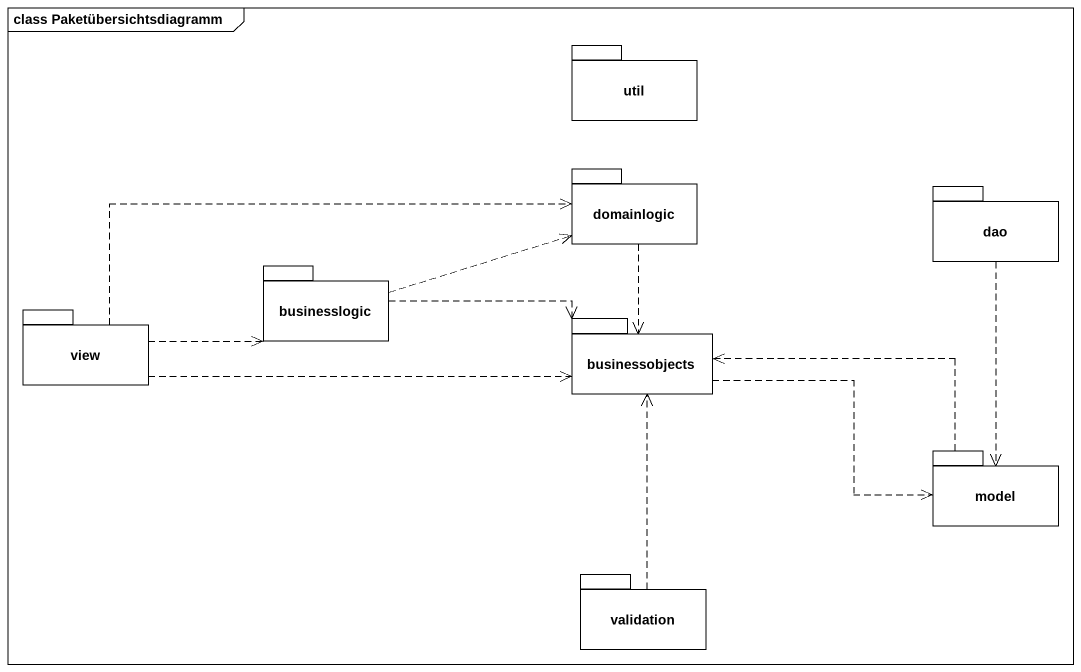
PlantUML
@startuml
mainframe class Paketübersichtsdiagramm
package util {
}
package domainlogic {
}
package dao {
}
package businesslogic {
}
package view {
}
package businessobjects {
}
package model {
}
package validation {
}
domainlogic ..> businessobjects
dao ..> model
businesslogic .right.> domainlogic
businesslogic .right.> businessobjects
view .right.> domainlogic
view .right.> businesslogic
view .right.> businessobjects
businessobjects .right.> model
model .left.> businessobjects
validation .up.> businessobjects
@enduml
